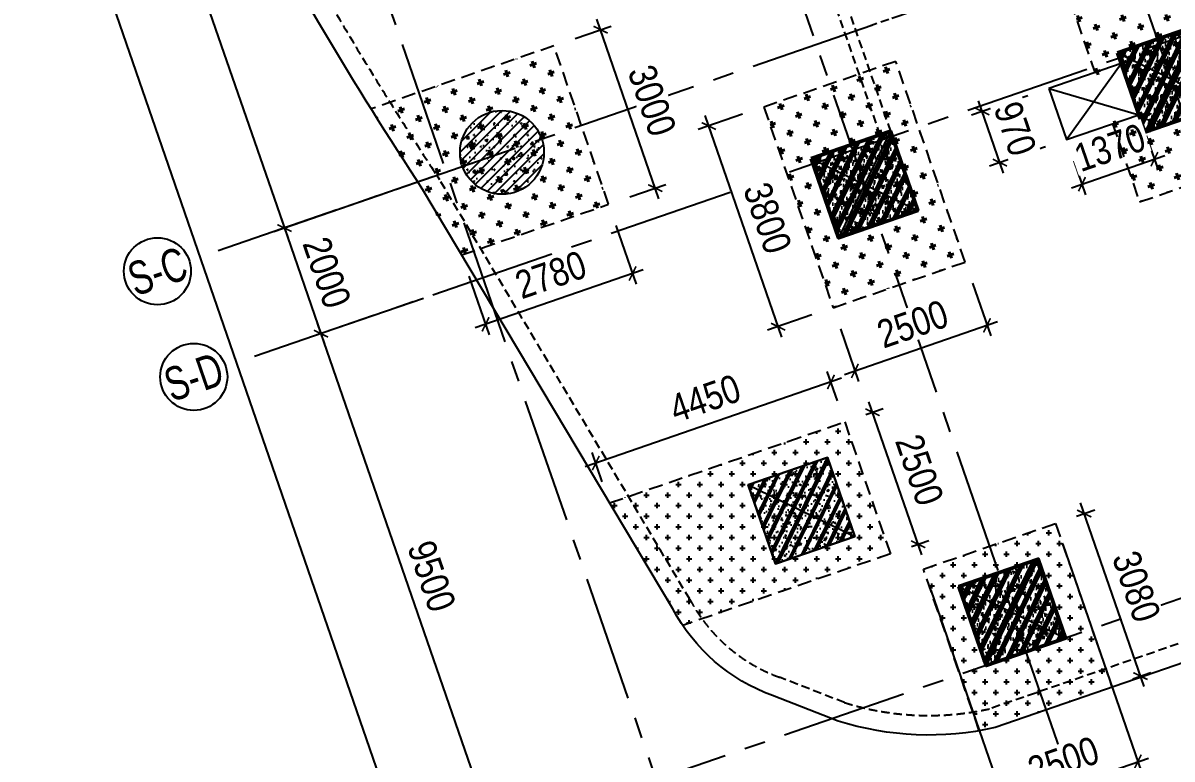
# Model space of a CAD drawing. Header units: millimetres. Extents: x -80883 to 1826631, y -376836 to 309394.
# Drawn here: x 1063410 to 1083966, y -320233 to -307057 of the extents above; entities that cross this region are included whole.
import ezdxf
from ezdxf.enums import TextEntityAlignment as Align

# ---------------------------------------------------------------- set-up
doc = ezdxf.new("R2010")
doc.units = ezdxf.units.MM
doc.header["$LTSCALE"] = 100
doc.header["$PDMODE"] = 32
doc.header["$PDSIZE"] = 2.5
for name, pattern in [('CENTER2', [1.125, 0.75, -0.125, 0.125, -0.125]), ('DASHED', [4.5, 3, -1.5]), ('HIDDEN', [0.375, 0.25, -0.125])]:
    doc.linetypes.add(name, pattern=pattern)
doc.layers.add('0-Hatch', color=250, linetype='Continuous', lineweight=40)
doc.layers.add('KT-Net cot vach', color=6, linetype='Continuous', lineweight=50)
for name, color, linetype in [('0-khuat', 3, 'HIDDEN'), ('A-GLAZ', 135, 'Continuous'), ('ccu11-Khuat', 9, 'DASHED'), ('ccu11-Manh', 8, 'Continuous'), ('ccu11-Thay', 7, 'Continuous'), ('ccu12-Hatch', 250, 'Continuous'), ('ccu12-Truc', 13, 'CENTER2'), ('KC-Betong', 6, 'Continuous'), ('KC2-DIM', 251, 'Continuous'), ('KT-Dim', 8, 'Continuous'), ('Xref_ST_MBDV Cot vach 30.7.2022|Xref_ST_MBDV Cot vach 30.7.2022|Xref_ST_MBDV Cot vach 30.7.2022|Xref_ST_MBDV Cot vach 30.7.2022|A-GRID-SYM', 50, 'Continuous'), ('Xref_ST_MBDV Cot vach 30.7.2022|Xref_ST_MBDV Cot vach 30.7.2022|Xref_ST_MBDV Cot vach 30.7.2022|Xref_ST_MBDV Cot vach 30.7.2022|KC-Betong', 6, 'Continuous')]:
    doc.layers.add(name, color=color, linetype=linetype)
doc.styles.add('Arial Narrow', font='ARIALN.TTF')
doc.styles.add('HBA-Text', font='GOTHIC.TTF')
doc.dimstyles.new('ccu12-200', dxfattribs={"dimscale": 200, "dimtxt": 2.5, "dimasz": 1, "dimexe": 1, "dimexo": 2, "dimgap": 1, "dimtad": 1, "dimdec": 0, "dimrnd": 5, "dimdsep": 46, "dimtxsty": 'Arial Narrow', "dimblk": 'ARCHTICK', "dimcen": -1, "dimdle": 1, "dimclrd": 256, "dimclre": 256, "dimclrt": 3, "dimadec": 0, "dimazin": 2, "dimtfac": 0.1, "dimtdec": 0, "dimtmove": 0, "dimatfit": 1, "dimldrblk": 'ARCHTICK', "dimfxl": 1, "dimtvp": 0.8333333333333334, "dimtolj": 1, "dimtzin": 12, "dimarcsym": 0})

# ---------------------------------------------------------------- blocks, each defined once
blk = doc.blocks.new('_ARCHTICK')
at = {"color": 0, "linetype": 'ByBlock', "const_width": 0.15}
blk.add_lwpolyline([(-0.5, -0.5), (0.5, 0.5)], dxfattribs=at)
blk = doc.blocks.new('*D996')
at = {"layer": 'Defpoints', "color": 0, "transparency": 16777216}
for p in [(308278.6622819378, -57855.77754066592, 5.460132575568766e-05), (312200.1974805766, -66552.32350938718, 5.460132620688229e-05), (309168.2030321773, -67599.11391979485)]:
    blk.add_point(p, dxfattribs=at)
at = {"layer": 'KT-Dim', "lineweight": -2, "transparency": 16777216}
for p, q in [((307900.5621193004, -57986.31591438611), (305878.8043469756, -58684.32400254539)), ((306002.5852414343, -58430.00473436658), (309233.4722190374, -67788.16400111368)), ((311822.0973179392, -66682.86188310738), (308979.1529508586, -67664.383106655))]:
    blk.add_line(p, q, dxfattribs=at)
at = {"layer": 'KT-Dim', "lineweight": -2, "transparency": 16777216, "xscale": 200, "yscale": 200, "zscale": 200}
for p, rotation in [((306067.8544282943, -58619.05481568532), 109.0471379637702), ((309168.2030321773, -67599.11391979494), 289.0471379637702)]:
    blk.add_blockref('_ARCHTICK', p, dxfattribs=dict(at, rotation=rotation))
at = {"layer": 'KT-Dim', "color": 3, "transparency": 16777216, "insert": (308048.3884736744, -62960.50347152674), "char_height": 500, "attachment_point": 5, "rotation": 289.0471379637702, "style": 'Arial Narrow'}
blk.add_mtext('\\A1;9500', dxfattribs=at)
blk = doc.blocks.new('*D997')
at = {"layer": 'Defpoints', "color": 0, "transparency": 16777216}
for p in [(312031.6406073518, -68726.15748089246, 6.01303727872371e-05), (315815.1615228205, -77470.31876241161), (312921.1710340638, -78469.46356395993)]:
    blk.add_point(p, dxfattribs=at)
at = {"layer": 'KT-Dim', "lineweight": -2, "transparency": 16777216}
for p, q in [((311653.5404447144, -68856.69585461266), (309631.7827940224, -69554.70390077842)), ((309755.5636884811, -69300.38463259961), (312986.4402209239, -78658.51364527874)), ((315437.0613601831, -77600.8571361318), (312732.1209527451, -78534.73275082007))]:
    blk.add_line(p, q, dxfattribs=at)
at = {"layer": 'KT-Dim', "lineweight": -2, "transparency": 16777216, "xscale": 200, "yscale": 200, "zscale": 200}
for p, rotation in [((309820.8328753412, -69489.43471391835), 109.0471379637702), ((312921.1710340638, -78469.46356396), 289.0471379637702)]:
    blk.add_blockref('_ARCHTICK', p, dxfattribs=dict(at, rotation=rotation))
at = {"layer": 'KT-Dim', "color": 3, "transparency": 16777216, "insert": (311801.361698141, -73830.8682427258), "char_height": 500, "attachment_point": 5, "rotation": 289.0471379637702, "style": 'Arial Narrow'}
blk.add_mtext('\\A1;9500', dxfattribs=at)
blk = doc.blocks.new('*D998')
at = {"layer": 'Defpoints', "color": 0, "transparency": 16777216}
for p in [(311378.9487250649, -66835.65662158697, 5.55629005956626e-05), (312031.6406073518, -68726.15748089246, 5.55628996861679e-05), (309820.8328823399, -69489.434711502)]:
    blk.add_point(p, dxfattribs=at)
at = {"layer": 'KT-Dim', "lineweight": -2, "transparency": 16777216}
for p, q in [((311000.8485624273, -66966.19499530715), (308979.0909167365, -67664.2030397463)), ((309102.8718111952, -67409.88377156749), (309886.1020692, -69678.48479282079)), ((311653.5404447144, -68856.69585461266), (309631.7828010212, -69554.70389836212))]:
    blk.add_line(p, q, dxfattribs=at)
at = {"layer": 'KT-Dim', "lineweight": -2, "transparency": 16777216, "xscale": 200, "yscale": 200, "zscale": 200}
for p, rotation in [((309168.1409980552, -67598.93385288623), 109.0471379637702), ((309820.8328823399, -69489.43471150205), 289.0471379637702)]:
    blk.add_blockref('_ARCHTICK', p, dxfattribs=dict(at, rotation=rotation))
at = {"layer": 'KT-Dim', "color": 3, "transparency": 16777216, "insert": (309924.8466836362, -68395.60338598074), "char_height": 500, "attachment_point": 5, "rotation": 289.0471379637702, "style": 'Arial Narrow'}
blk.add_mtext('\\A1;2000', dxfattribs=at)
blk = doc.blocks.new('GRID-SYM-flat-103')
at = {"layer": 'Xref_ST_MBDV Cot vach 30.7.2022|Xref_ST_MBDV Cot vach 30.7.2022|Xref_ST_MBDV Cot vach 30.7.2022|Xref_ST_MBDV Cot vach 30.7.2022|A-GRID-SYM'}
blk.add_circle((7.814746150539778e-20, 1.307624847908942e-17, 4.374695749536969e-07), 900.0000000000003, dxfattribs=at)
at = {"layer": 'Xref_ST_MBDV Cot vach 30.7.2022|Xref_ST_MBDV Cot vach 30.7.2022|Xref_ST_MBDV Cot vach 30.7.2022|Xref_ST_MBDV Cot vach 30.7.2022|A-GRID-SYM', "style": 'HBA-Text'}
blk.add_attdef('GRID', text='', height=900.0000000000003, rotation=19.04713795291325, dxfattribs=at).set_placement((7.814746150539778e-20, 1.307624847908942e-17, 4.374695749536969e-07), align=Align.MIDDLE_CENTER)
blk = doc.blocks.new('*D959')
at = {"layer": 'Defpoints', "color": 0, "transparency": 16777216}
for p in [(306860.7866720461, -58345.29644211305, 5.460132575568766e-05), (323836.0342480005, -104142.8937520662), (320490.9259154584, -105297.7861451339)]:
    blk.add_point(p, dxfattribs=at)
at = {"layer": 'KT-Dim', "lineweight": -2, "transparency": 16777216}
for p, q in [((306482.6865094086, -58475.83481583325), (304366.4036963392, -59206.47749745195)), ((304490.1845907979, -58952.15822927312), (320556.1951023185, -105486.8362264527)), ((323457.9340853631, -104273.4321257864), (320301.8758341396, -105363.055331994))]:
    blk.add_line(p, q, dxfattribs=at)
at = {"layer": 'KT-Dim', "lineweight": -2, "transparency": 16777216, "xscale": 200, "yscale": 200, "zscale": 200}
for p, rotation in [((304555.453777658, -59141.20831059189), 109.0471379637702), ((320490.9259154584, -105297.7861451339), 289.0471379637702)]:
    blk.add_blockref('_ARCHTICK', p, dxfattribs=dict(at, rotation=rotation))
at = {"layer": 'KT-Dim', "color": 3, "transparency": 16777216, "insert": (312953.5495899968, -82070.91633164953), "char_height": 500, "attachment_point": 5, "rotation": 289.0471379637702, "style": 'Arial Narrow'}
blk.add_mtext('\\A1;48830', dxfattribs=at)
blk = doc.blocks.new('*U151')
h = blk.add_hatch()
h.set_pattern_fill('VATLIEU04', color=250, scale=40, style=0, pattern_type=2)
h.set_pattern_definition([(49.99999999999999, (550, -550), (286.9040730403014, -25.10085399303804), [30, -330]), (355, (550, -550), (-55.50053344520001, 300.8768534800047), [24, -264]), (100.4514, (573.908672, -552.091736), (231.4037526856086, 275.7758168243814), [25.496076, -280.4568448]), (46.18420000000001, (550, -470), (426.8964194502578, -66.20760573160723), [45, -495]), (96.6356, (585.574698, -475.5173228), (373.8650822194813, 389.6471483601767), [38.2441152, -420.6852]), (351.1842, (550, -470), (373.8647780534509, 389.6474403701299), [36, -396]), (21, (590, -490), (238.7628208473847, -161.0475562661355), [30, -330]), (326.0000000000001, (590, -490), (97.32613276863269, 290.0600180187412), [24, -264]), (71.4514, (609.8968932, -503.4206424), (336.089051432596, 129.012198683981), [25.496076, -280.4568448]), (37.50000000000001, (550, -550), (4.863942126916267, 133.1575415325246), [0, -260.8, 0, -268, 0, -265]), (7.499999999999999, (550, -550), (105.2278149768594, 157.7646847529441), [0, -152.8, 0, -254.8, 0, -101]), (327.5, (460.8, -550), (213.5289744689636, -9.021948693751902), [0, -100, 0, -312, 0, -414]), (317.5, (420.8, -550), (233.2744677369545, 40.04199293292709), [0, -130, 0, -207.2, 0, -294]), (45, (550, -550), (-120.2081528017131, 120.2081528017131), []), (45, (550, -501), (-120.2081528017131, 120.2081528017131), [])])
h.paths.add_polyline_path([(-475, 475), (1025, 475), (1025, -1025), (-475, -1025)])
at = {"color": 6, "ltscale": 0.25}
blk.add_lwpolyline([(-475, 475), (1025, 475), (1025, -1025), (-475, -1025)], close=True, dxfattribs=at)
at = {"layer": 'Defpoints', "linetype": 'ByBlock', "ltscale": 30}
for p, q in [((1025, 475), (-475, -1025)), ((-475, 475), (1025, -1025))]:
    blk.add_line(p, q, dxfattribs=at)
blk = doc.blocks.new('*U148')
h = blk.add_hatch()
h.set_pattern_fill('VATLIEU04', color=250, scale=40, style=0, pattern_type=2)
h.set_pattern_definition([(49.99999999999999, (550.0000000000146, 1549.999999999985), (286.9040730403014, -25.10085399303804), [30, -330]), (355, (550.0000000000146, 1549.999999999985), (-55.50053344520001, 300.8768534800047), [24, -264]), (100.4514, (573.9086720000146, 1547.908263999985), (231.4037526856086, 275.7758168243814), [25.496076, -280.4568448]), (46.18420000000001, (550.0000000000146, 1629.999999999985), (426.8964194502578, -66.20760573160723), [45, -495]), (96.6356, (585.5746980000147, 1624.482677199985), (373.8650822194813, 389.6471483601767), [38.2441152, -420.6852]), (351.1842, (550.0000000000146, 1629.999999999985), (373.8647780534509, 389.6474403701299), [36, -396]), (21, (590.0000000000146, 1609.999999999985), (238.7628208473847, -161.0475562661355), [30, -330]), (326.0000000000001, (590.0000000000146, 1609.999999999985), (97.32613276863269, 290.0600180187412), [24, -264]), (71.4514, (609.8968932000146, 1596.579357599985), (336.089051432596, 129.012198683981), [25.496076, -280.4568448]), (37.50000000000001, (550.0000000000146, 1549.999999999985), (4.863942126916267, 133.1575415325246), [0, -260.8, 0, -268, 0, -265]), (7.499999999999999, (550.0000000000146, 1549.999999999985), (105.2278149768594, 157.7646847529441), [0, -152.8, 0, -254.8, 0, -101]), (327.5, (460.8000000000145, 1549.999999999985), (213.5289744689636, -9.021948693751902), [0, -100, 0, -312, 0, -414]), (317.5, (420.8000000000145, 1549.999999999985), (233.2744677369545, 40.04199293292709), [0, -130, 0, -207.2, 0, -294]), (45, (550.0000000000146, 1549.999999999985), (-120.2081528017131, 120.2081528017131), []), (45, (550.0000000000146, 1598.999999999985), (-120.2081528017131, 120.2081528017131), [])])
h.paths.add_polyline_path([(-475, -474.9999999999998), (1025, -475.0000000000146), (1025.000000000015, 1024.999999999985), (-474.9999999999854, 1025)])
at = {"color": 6, "ltscale": 0.25}
blk.add_lwpolyline([(-475, -474.9999999999998), (1025, -475.0000000000146), (1025.000000000015, 1024.999999999985), (-474.9999999999854, 1025)], close=True, dxfattribs=at)
at = {"layer": 'Defpoints', "linetype": 'ByBlock', "ltscale": 30}
for p, q in [((1025, -475.0000000000146), (-474.9999999999854, 1025)), ((-475, -474.9999999999998), (1025.000000000015, 1024.999999999985))]:
    blk.add_line(p, q, dxfattribs=at)
blk = doc.blocks.new('MBDVCOTVACH-T2-T6-PN')
at = {"layer": 'ccu12-Hatch', "ltscale": 0.5}
h = blk.add_hatch(dxfattribs=at)
h.set_pattern_fill('BETONG', color=256, scale=80, pattern_type=2)
h.set_pattern_definition([(0, (-1067882.122035017, 300749.4537652719), (0, 415.69219392), [10, -230]), (0, (-1067882.122035017, 300766.7742733519), (0, 415.69219392), [10, -230]), (120, (-1067882.122035017, 300749.4537652719), (-360.0000000896072, -207.8460969599999), [9.999999999999982, -229.9999999999997]), (120, (-1067867.122035017, 300758.114019352), (-360.0000000896072, -207.8460969599999), [9.999999999999982, -229.9999999999997]), (0, (-1067762.122035017, 300957.2998622319), (0, 415.69219392), [10, -230]), (0, (-1067762.122035017, 300974.620370312), (0, 415.69219392), [10, -230]), (120, (-1067762.122035017, 300957.2998622319), (-360.0000000896072, -207.8460969599999), [9.999999999999982, -229.9999999999997]), (120, (-1067747.122035017, 300965.9601163119), (-360.0000000896072, -207.8460969599999), [9.999999999999982, -229.9999999999997]), (59.99999999999999, (-1067872.122035017, 300749.4537652719), (-360.0000000896072, 207.84609696), [10, -230]), (59.99999999999999, (-1067887.122035017, 300758.114019352), (-360.0000000896072, 207.84609696), [10, -230]), (59.99999999999999, (-1067752.122035017, 300541.6076683119), (-360.0000000896072, 207.84609696), [10, -230]), (59.99999999999999, (-1067767.122035017, 300550.2679223919), (-360.0000000896072, 207.84609696), [10, -230]), (45, (-1067882.122035017, 300749.4537652719), (-84.8528137423857, 84.8528137423857), []), (49.99999999999999, (-1067882.122035017, 300749.4537652719), (573.8081460806028, -50.20170798607609), [60, -660]), (355, (-1067882.122035017, 300749.4537652719), (-111.0010668904, 601.7537069600095), [48, -528]), (100.4514, (-1067834.304691017, 300745.2702932719), (462.8075053712172, 551.5516336487628), [50.992152, -560.9136896]), (46.18420000000001, (-1067882.122035017, 300909.4537652719), (853.7928389005156, -132.4152114632145), [90, -990]), (96.6356, (-1067810.972639017, 300898.4191196719), (747.7301644389627, 779.2942967203534), [76.48823039999999, -841.3704]), (351.1842, (-1067882.122035017, 300909.4537652719), (747.7295561069018, 779.2948807402597), [72, -792]), (21, (-1067802.122035017, 300869.4537652719), (477.5256416947693, -322.0951125322711), [60, -660]), (326.0000000000001, (-1067802.122035017, 300869.4537652719), (194.6522655372654, 580.1200360374824), [48, -528]), (71.4514, (-1067762.328248617, 300842.612480472), (672.1781028651919, 258.0243973679619), [50.992152, -560.9136896]), (37.50000000000001, (-1067882.122035017, 300749.4537652719), (9.727884253832535, 266.3150830650492), [0, -521.5999999999999, 0, -536, 0, -530]), (7.499999999999999, (-1067882.122035017, 300749.4537652719), (210.4556299537189, 315.5293695058882), [0, -305.6, 0, -509.6, 0, -202]), (327.5, (-1068060.522035017, 300749.4537652719), (427.0579489379272, -18.0438973875038), [0, -200, 0, -624, 0, -828]), (317.5, (-1068140.522035017, 300749.4537652719), (466.548935473909, 80.08398586585417), [0, -260, 0, -414.4, 0, -588])])
edge = h.paths.add_edge_path()
edge.add_arc((4097.65261828457, -8624.055242631817), 750, 0, 360)
at = {"layer": 'KC-Betong', "ltscale": 0.5}
blk.add_circle((4097.65261828457, -8624.055242631817, -3.111671581900167), 750, dxfattribs=at)
at = {"layer": 'KT-Net cot vach', "rotation": 19.04713795399666}
for p in [(15714.6191477098, -7137.365310385358), (10232.16678914404, -9030.171728394227), (12875.56885498972, -16686.700020271)]:
    blk.add_blockref('*U151', p, dxfattribs=at)
at = {"layer": 'Xref_ST_MBDV Cot vach 30.7.2022|Xref_ST_MBDV Cot vach 30.7.2022|Xref_ST_MBDV Cot vach 30.7.2022|Xref_ST_MBDV Cot vach 30.7.2022|KC-Betong', "linetype": 'ByBlock', "xscale": -1, "rotation": 289.0471379540017}
blk.add_blockref('*U148', (9284.67372747627, -15387.44009226555, -1.282345642428041e-09), dxfattribs=at)
blk = doc.blocks.new('MBKC-T2-PN')
at = {"layer": 'ccu11-Khuat', "ltscale": 0.5}
for p, q in [((7870.918756363215, 337.098834226781), (10856.98405592144, -8311.942389593634)), ((8059.968837685417, 402.3680210771854), (11046.03413724364, -8246.67320274323))]:
    blk.add_line(p, q, dxfattribs=at)
at = {"layer": 'ccu11-Khuat', "ltscale": 0.5, "elevation": -2.677769264985028e-08}
blk.add_lwpolyline([(57386.55828894489, -12930.04420790478), (65794.96816600184, -10027.05643183063, 0.260495241581582), (69736.50495830015, -12426.6161779894), (99368.00793614518, -12426.6161779894, -0.2609853684017961), (101894.5837610736, -14307.26193159987), (105248.9736585456, -29866.61846812873, -0.450430548376512), (100589.6931814908, -35326.6158653514), (55455.61416863091, -35326.6158653514, -0.3270381078692864), (50922.90468503162, -31997.94642836676), (46413.0024276413, -18965.37748569861, 0.4276044270060953), (30445.87231722521, -12504.80555859185), (12824.43251889106, -18584.35473983688, -0.1315578741241553), (10225.70651983377, -18473.84767023224), (9061.065310114762, -18020.38528109412, -0.1846755877232493), (7455.469289202709, -16623.04162249499), (2976.957835427951, -9107.263866643538, -0.02202630655640508), (-406.9169527585618, -3413.254662496154, -0.399242345885018), (1800.966408062493, 257.1217708188342), (31224.41949791997, 10401.15608117677, -0.1203839840985261), (42572.85465626395, 11719.39024886949), (58379.85115727969, 7611.132730447047, -0.2258253160871416), (60186.44089432061, 5977.409135053749), (62085.54238365032, 488.0873970090761), (51857.30011690897, -3043.19410645077)], format="xyb", dxfattribs=at)
blk.add_lwpolyline([(8813.662497421028, -1780.644028552633), (10042.48802599288, -1356.394314050209), (11654.80035946006, -6026.404658685613), (10425.97483039345, -6450.65437335067)], dxfattribs=at)
at = {"layer": 'ccu11-Thay', "elevation": -2.677769264985028e-08}
blk.add_lwpolyline([(31106.50862324028, 10730.72166345781, -0.1205795836710196), (42638.87427653908, 12063.859528495), (58473.93031160696, 7948.309303218033, -0.2272385897093211), (60513.964432284, 6101.209794561379), (65878.81921774126, -9405.815059417277, 0.2908633368540378), (69743.13952882006, -12076.6161779894), (99390.07919017388, -12076.6161779894, -0.2655275921417467), (102229.2245215473, -14198.71881677723), (105593.7353260962, -29805.02123810095, -0.4513714951595503), (100592.7770390881, -35676.6158653514), (55455.39553553029, -35676.6158653514, -0.3267809868965265), (50590.57907296135, -32107.86789232772), (46084.8424524439, -19087.33667168533, 0.427810969143063), (30575.2745344413, -12830.40558466513), (12920.16765186726, -18921.57020124164, -0.1330764012900887), (10109.49357222929, -18804.19336872117), (8937.306803341722, -18347.79305564612, -0.183720991931343), (7150.621857264778, -16795.18900673359), (2680.126648878446, -9292.86400619999, -0.02215701127767281), (-737.5723420327995, -3537.213185448665, -0.4024491153328594), (1696.95094252727, 591.477936539799), (31106.50862324028, 10730.72166345781)], format="xyb", dxfattribs=at)
blk = doc.blocks.new('*D1064')
at = {"layer": 'KC2-DIM', "lineweight": -2, "ltscale": 0.5, "transparency": 16777216}
for p, q in [((15622.97408673175, -8327.428887628086), (15832.98789910725, -8935.726931943562)), ((14283.67556190845, -9259.040095328506), (15956.76877462311, -8681.407654544997)), ((14327.98102693151, -8774.522926528887), (14537.99483930701, -9382.820970844365))]:
    blk.add_line(p, q, dxfattribs=at)
at = {"layer": 'KC2-DIM', "lineweight": -2, "ltscale": 0.5, "transparency": 16777216, "xscale": 200, "yscale": 200, "zscale": 200}
for p, rotation in [((15767.7186981659, -8746.67685548635), 19.04714223141409), ((14472.72563836566, -9193.770894387153), 199.0471422314141)]:
    blk.add_blockref('_ARCHTICK', p, dxfattribs=dict(at, rotation=rotation))
at = {"layer": 'KC2-DIM', "color": 3, "ltscale": 0.5, "transparency": 16777216, "insert": (14971.64123999734, -8539.864142565111), "char_height": 500, "attachment_point": 5, "rotation": 19.04714223141409, "style": 'Arial Narrow', "bg_fill": 3, "box_fill_scale": 1.1, "bg_fill_color": 256, "bg_fill_true_color": 13158600, "bg_fill_transparency": 0}
blk.add_mtext('\\A1;1370', dxfattribs=at)
at = {"layer": 'Defpoints', "color": 0, "ltscale": 0.5, "transparency": 16777216}
for p in [(15492.43568484904, -7949.328734713665), (14197.4426250488, -8396.422773614466), (15767.7186981659, -8746.67685548635)]:
    blk.add_point(p, dxfattribs=at)
blk = doc.blocks.new('*D1068')
at = {"layer": 'Defpoints', "color": 0, "ltscale": 0.5, "transparency": 16777216}
for p in [(13880.88704699208, -7479.529737585864), (12688.35076046619, -7891.250676496618), (14197.44261129689, -8396.422616859607)]:
    blk.add_point(p, dxfattribs=at)
at = {"layer": 'KC2-DIM', "lineweight": -2, "ltscale": 0.5, "transparency": 16777216}
for p, q in [((13502.78688604064, -7610.068116189619), (12499.30067999047, -7956.519865798496)), ((13070.17551407288, -8997.19363624608), (12623.08157116432, -7702.200596020899)), ((13819.34245034546, -8526.960995463362), (12815.85624429529, -8873.412745072237))]:
    blk.add_line(p, q, dxfattribs=at)
at = {"layer": 'KC2-DIM', "lineweight": -2, "ltscale": 0.5, "transparency": 16777216, "xscale": 200, "yscale": 200, "zscale": 200}
for p, rotation in [((12688.35076046619, -7891.250676496618), 109.0471387038152), ((13004.90632477101, -8808.14355577036), 289.0471387038152)]:
    blk.add_blockref('_ARCHTICK', p, dxfattribs=dict(at, rotation=rotation))
at = {"layer": 'KC2-DIM', "color": 3, "ltscale": 0.5, "transparency": 16777216, "insert": (13276.9882841381, -8201.11621436153), "char_height": 500, "attachment_point": 5, "rotation": 289.0471387038152, "style": 'Arial Narrow', "bg_fill": 3, "box_fill_scale": 1.1, "bg_fill_color": 256, "bg_fill_true_color": 13158600, "bg_fill_transparency": 0}
blk.add_mtext('\\A1;970', dxfattribs=at)
blk = doc.blocks.new('MBKC-N-T2')
at = {"layer": '0-Hatch', "ltscale": 2}
h = blk.add_hatch(dxfattribs=at)
h.set_pattern_fill('CROSS', color=256, scale=1000, angle=109.047137953997, style=0)
h.set_pattern_definition([(109.0471379539969, (4049908.878848452, -6946061.760030065), (-317.8990851971258, 154.7261181275824), [124.9999999999992, -374.9999999999967]), (199.0471379539969, (4049947.560377985, -6945982.285258765), (-154.7261181275824, -317.8990851971258), [124.9999999999992, -374.9999999999966])])
h.paths.add_polyline_path([(17382.93701326451, -7296.636609298119), (16910.31128097908, -7459.809765912942), (16593.75571667822, -6542.916886637395), (16593.75576659129, -6542.916869405075), (17181.9126274304, -6714.376471320109), (16625.8138976309, -5103.655852529919), (14262.68787389947, -5919.520667289326), (14818.78642607434, -7530.24077159632), (15175.88008266734, -7032.435796248959), (15492.43566255574, -7949.328670141986), (14904.27980645653, -7777.869372728514), (15502.80332056247, -9511.471902892052), (17865.92934429436, -8695.607088132645)])
h = blk.add_hatch(dxfattribs=at)
h.set_pattern_fill('CROSS', color=256, scale=1000, angle=109.047137953997, style=0)
h.set_pattern_definition([(109.0471379539969, (4037942.223306108, -6947378.251240154), (-317.8990851971258, 154.7261181275824), [124.9999999999994, -374.9999999999978]), (199.0471379539969, (4037980.90483564, -6947298.776468854), (-154.7261181275824, -317.8990851971258), [124.9999999999994, -374.9999999999977])])
edge = h.paths.add_edge_path()
edge.add_line((2041.981208278565, -8346.010309162317), (3096.279379402054, -9991.245927824988))
edge.add_arc((13031.40301564173, -4388.815297728346), 11405.87176117693, 209.4187142958947, 212.1611330008773)
edge.add_line((3375.711499418598, -10460.18515764875), (6005.048026402015, -9552.41164173308))
edge.add_line((6005.048026402015, -9552.41164173308), (5026.010223984718, -6716.660421784327))
edge.add_line((5026.010223984718, -6716.660421784327), (1755.147714090301, -7845.919582874165))
edge.add_line((1755.147714090301, -7845.919582874165), (2041.981208278565, -8346.010309162317))
h = blk.add_hatch(dxfattribs=at)
h.set_pattern_fill('CROSS', color=256, scale=1000, angle=109.047137953997, style=0)
h.set_pattern_definition([(109.0471379539969, (4044426.426489887, -6947954.566448074), (-317.8990851971258, 154.7261181275824), [124.9999999999992, -374.9999999999968]), (199.0471379539969, (4044465.108019419, -6947875.091676774), (-154.7261181275824, -317.8990851971258), [124.9999999999992, -374.9999999999967])])
h.paths.add_polyline_path([(8780.235515333712, -7812.327085298195), (10020.35096199671, -11404.27832090092), (12383.4769857286, -10588.41350614151), (11143.36153906514, -6996.462270538788)])
at = {"layer": 'ccu12-Hatch', "ltscale": 0.5}
h = blk.add_hatch(dxfattribs=at)
h.set_pattern_fill('CROSS', color=256, scale=30)
h.set_pattern_definition([(0, (-1046509.498309753, 306665.5891403405), (190.5, 190.5), [95.25, -285.75]), (90, (-1046461.873309753, 306617.9641403405), (-190.5, 190.5), [95.25, -285.75])])
edge = h.paths.add_edge_path()
edge.add_line((7331.131492159562, -17093.36960503936), (11044.36788340192, -15811.38168918627))
edge.add_line((11044.36788340192, -15811.38168918627), (10228.50304805418, -13448.25567256275))
edge.add_line((10228.50304805418, -13448.25567256275), (6021.699526012177, -14900.64671675925))
edge.add_line((6021.699526012177, -14900.64671675925), (7150.621857266873, -16795.18900673708))
edge.add_arc((10085.37283124123, -15222.30622785486), 3329.67318446536, 208.1891283108824, 214.1897941074985)
h = blk.add_hatch(dxfattribs=at)
h.set_pattern_fill('CROSS', color=256, scale=30)
h.set_pattern_definition([(0, (-1042739.112906, 304846.4414826119), (190.5, 190.5), [95.25, -285.75]), (90, (-1042691.487906, 304798.8164826119), (-190.5, 190.5), [95.25, -285.75])])
h.paths.add_polyline_path([(11635.76243518363, -16083.26816563919), (13998.88845180697, -15267.40333029133), (15011.26786538074, -18200.1225365526), (12635.19971020264, -18978.10579591151)])
at = {"layer": '0-khuat', "ltscale": 10}
for p, q in [((5026.010223984718, -6716.660421784327), (1755.147714090301, -7845.919582874165)), ((6005.048026402015, -9552.41164173308), (5026.010223984718, -6716.660421784327)), ((3375.711499418598, -10460.18515764875), (6005.048026402015, -9552.41164173308))]:
    blk.add_line(p, q, dxfattribs=at)
for points in [[(17066.38123200461, -6379.743804927799), (16625.8138976309, -5103.655852529919), (14262.68787389947, -5919.520667289326), (14703.25521968398, -7195.608652738563)], [(15019.81100094365, -8112.501457108534), (15502.80332056247, -9511.471902892052), (17865.92934429436, -8695.607088132645), (17382.93701326451, -7296.636609298002)], [(12635.19971020264, -18978.10579591151), (11635.76243518363, -16083.26816563919), (13998.88845180697, -15267.40333029133), (15003.44672083901, -18177.07375352056)]]:
    blk.add_lwpolyline(points, dxfattribs=at)
blk.add_lwpolyline([(12383.4769857286, -10588.41350614151), (11143.36153906514, -6996.462270538788), (8780.235515333712, -7812.327085298195), (10020.35096199671, -11404.27832090092)], close=True, dxfattribs=at)
at = {"layer": '0-khuat', "ltscale": 10, "elevation": -1.282345642428041e-09}
blk.add_lwpolyline([(6021.699526012409, -14900.64671675925), (10228.50304805418, -13448.25567256275), (11044.36788340192, -15811.38168918627), (7331.131492160959, -17093.36960503884)], dxfattribs=at)
blk = doc.blocks.new('*D1124')
at = {"layer": 'Defpoints', "color": 0, "ltscale": 0.5, "transparency": 16777216}
for p in [(1073743.365979505, -307177.7513079453), (1072908.132259001, -307466.1141870566), (1073887.170061419, -310301.865407005)]:
    blk.add_point(p, dxfattribs=at)
at = {"layer": 'KC2-DIM', "lineweight": -2, "ltscale": 0.5, "transparency": 16777216}
for p, q in [((1074787.672968751, -310202.5526092235), (1073678.096792677, -306988.7012266154)), ((1073286.232421661, -307335.5758134009), (1073932.416060835, -307112.4821211174)), ((1074265.270224079, -310171.3270333493), (1074911.453863253, -309948.2333410658))]:
    blk.add_line(p, q, dxfattribs=at)
at = {"layer": 'KC2-DIM', "lineweight": -2, "ltscale": 0.5, "transparency": 16777216, "xscale": 200, "yscale": 200, "zscale": 200}
for p, rotation in [((1073743.365979505, -307177.7513079453), 109.0471379540089), ((1074722.403781923, -310013.5025278937), 289.0471379540089)]:
    blk.add_blockref('_ARCHTICK', p, dxfattribs=dict(at, rotation=rotation))
at = {"layer": 'KC2-DIM', "color": 3, "ltscale": 0.5, "transparency": 16777216, "insert": (1074663.244624178, -308447.0460217794), "char_height": 500, "attachment_point": 5, "rotation": 289.0471379540089, "style": 'Arial Narrow', "bg_fill": 3, "box_fill_scale": 1.1, "bg_fill_color": 256, "bg_fill_true_color": 13158600, "bg_fill_transparency": 0}
blk.add_mtext('\\A1;3000', dxfattribs=at)
blk = doc.blocks.new('*D1125')
at = {"layer": 'Defpoints', "color": 0, "ltscale": 0.5, "transparency": 16777216}
for p in [(1073887.170061419, -310301.8654070049), (1071257.833534436, -311209.6389229206), (1071686.16806188, -312450.2959800308)]:
    blk.add_point(p, dxfattribs=at)
at = {"layer": 'KC2-DIM', "lineweight": -2, "ltscale": 0.5, "transparency": 16777216}
for p, q in [((1074017.708435075, -310679.9655696647), (1074380.773775692, -311731.5725454449)), ((1071388.371908091, -311587.7390855803), (1071751.437248708, -312639.3460613606)), ((1074504.554670194, -311477.2532772872), (1071497.117980551, -312515.5651668587))]:
    blk.add_line(p, q, dxfattribs=at)
at = {"layer": 'KC2-DIM', "lineweight": -2, "ltscale": 0.5, "transparency": 16777216, "xscale": 200, "yscale": 200, "zscale": 200}
for p, rotation in [((1074315.504588864, -311542.5224641151), 19.04713795400582), ((1071686.16806188, -312450.2959800308), 199.0471379540058)]:
    blk.add_blockref('_ARCHTICK', p, dxfattribs=dict(at, rotation=rotation))
at = {"layer": 'KC2-DIM', "color": 3, "ltscale": 0.5, "transparency": 16777216, "insert": (1072852.255429232, -311566.0494786089), "char_height": 500, "attachment_point": 5, "rotation": 19.047137954005837, "style": 'Arial Narrow', "bg_fill": 3, "box_fill_scale": 1.1, "bg_fill_color": 256, "bg_fill_true_color": 13158600, "bg_fill_transparency": 0}
blk.add_mtext('\\A1;2780', dxfattribs=at)
blk = doc.blocks.new('*D1126')
at = {"layer": 'Defpoints', "color": 0, "ltscale": 0.5, "transparency": 16777216}
for p in [(1080265.59880991, -311337.8666607362), (1077902.472997014, -312153.7320861727), (1080656.24494376, -312469.3595930609)]:
    blk.add_point(p, dxfattribs=at)
at = {"layer": 'KC2-DIM', "lineweight": -2, "ltscale": 0.5, "transparency": 16777216}
for p, q in [((1080396.13727798, -311715.9667907996), (1080721.514177795, -312658.4096580927)), ((1078104.069065832, -313350.4942525324), (1080845.295008792, -312404.090359026)), ((1078033.011465084, -312531.8322162362), (1078358.388364899, -313474.2750835292))]:
    blk.add_line(p, q, dxfattribs=at)
at = {"layer": 'KC2-DIM', "lineweight": -2, "ltscale": 0.5, "transparency": 16777216, "xscale": 200, "yscale": 200, "zscale": 200}
for p, rotation in [((1080656.24494376, -312469.3595930609), 19.04715226114654), ((1078293.119130864, -313285.2250184974), 199.0471522611465)]:
    blk.add_blockref('_ARCHTICK', p, dxfattribs=dict(at, rotation=rotation))
at = {"layer": 'KC2-DIM', "color": 3, "ltscale": 0.5, "transparency": 16777216, "insert": (1079326.101033709, -312446.9325994169), "char_height": 500, "attachment_point": 5, "rotation": 19.047152261146536, "style": 'Arial Narrow', "bg_fill": 3, "box_fill_scale": 1.1, "bg_fill_color": 256, "bg_fill_true_color": 13158600, "bg_fill_transparency": 0}
blk.add_mtext('\\A1;2500', dxfattribs=at)
blk = doc.blocks.new('*D1127')
at = {"layer": 'Defpoints', "color": 0, "ltscale": 0.5, "transparency": 16777216}
for p in [(1076662.35755035, -308561.7808505701), (1075678.370872936, -308901.5006847029), (1077902.472997013, -312153.7320861727)]:
    blk.add_point(p, dxfattribs=at)
at = {"layer": 'KC2-DIM', "lineweight": -2, "ltscale": 0.5, "transparency": 16777216}
for p, q in [((1076284.257420287, -308692.3193186399), (1075489.320807904, -308966.7699187379)), ((1076983.755553634, -312682.5019853373), (1075613.101638901, -308712.4506196712)), ((1077524.37286695, -312284.2705542425), (1076729.436254567, -312558.7211543405))]:
    blk.add_line(p, q, dxfattribs=at)
at = {"layer": 'KC2-DIM', "lineweight": -2, "ltscale": 0.5, "transparency": 16777216, "xscale": 200, "yscale": 200, "zscale": 200}
for p, rotation in [((1075678.370872936, -308901.5006847029), 109.0471522611391), ((1076918.486319599, -312493.4519203056), 289.0471522611391)]:
    blk.add_blockref('_ARCHTICK', p, dxfattribs=dict(at, rotation=rotation))
at = {"layer": 'KC2-DIM', "color": 3, "ltscale": 0.5, "transparency": 16777216, "insert": (1076728.78830263, -310548.8952989008), "char_height": 500, "attachment_point": 5, "rotation": 289.0471522611391, "style": 'Arial Narrow', "bg_fill": 3, "box_fill_scale": 1.1, "bg_fill_color": 256, "bg_fill_true_color": 13158600, "bg_fill_transparency": 0}
blk.add_mtext('\\A1;3800', dxfattribs=at)
blk = doc.blocks.new('*D1128')
at = {"layer": 'Defpoints', "color": 0, "ltscale": 0.5, "transparency": 16777216}
for p in [(1078608.510648805, -314025.8153779107), (1078110.625083071, -314197.7094378347, -1.282345642428041e-09), (1078926.489918419, -316560.8354544582, -1.282345642428041e-09)]:
    blk.add_point(p, dxfattribs=at)
at = {"layer": 'KC2-DIM', "lineweight": -2, "ltscale": 0.5, "transparency": 16777216}
for p, q in [((1079489.644670981, -316577.991475864), (1078543.241461977, -313836.7652965808)), ((1078488.725245731, -314067.171064179), (1078797.560730135, -313960.5461910829)), ((1079304.590081079, -316430.2970808025), (1079613.425565483, -316323.6722077063))]:
    blk.add_line(p, q, dxfattribs=at)
at = {"layer": 'KC2-DIM', "lineweight": -2, "ltscale": 0.5, "transparency": 16777216, "xscale": 200, "yscale": 200, "zscale": 200}
for p, rotation in [((1078608.510648805, -314025.8153779107), 109.0471379540032), ((1079424.375484153, -316388.9413945341), 289.0471379540032)]:
    blk.add_blockref('_ARCHTICK', p, dxfattribs=dict(at, rotation=rotation))
at = {"layer": 'KC2-DIM', "color": 3, "ltscale": 0.5, "transparency": 16777216, "insert": (1079446.802809943, -315058.7974900823), "char_height": 500, "attachment_point": 5, "rotation": 289.04713795400323, "style": 'Arial Narrow', "bg_fill": 3, "box_fill_scale": 1.1, "bg_fill_color": 256, "bg_fill_true_color": 13158600, "bg_fill_transparency": 0}
blk.add_mtext('\\A1;2500', dxfattribs=at)
blk = doc.blocks.new('*D1129')
at = {"layer": 'Defpoints', "color": 0, "ltscale": 0.5, "transparency": 16777216}
for p in [(1078110.625083071, -314197.7094378347, -1.282345642428041e-09), (1073657.087473805, -314935.4432061607), (1073903.821561029, -315650.1004820311, -1.282345642428041e-09)]:
    blk.add_point(p, dxfattribs=at)
at = {"layer": 'KC2-DIM', "lineweight": -2, "ltscale": 0.5, "transparency": 16777216}
for p, q in [((1078052.941077176, -313417.7829751364), (1073468.037392475, -315000.7123929885)), ((1077980.086709415, -313819.6092751749), (1077798.621809018, -313294.0020806344)), ((1073773.283187374, -315272.0003193713), (1073591.818286977, -314746.3931248308))]:
    blk.add_line(p, q, dxfattribs=at)
at = {"layer": 'KC2-DIM', "lineweight": -2, "ltscale": 0.5, "transparency": 16777216, "xscale": 200, "yscale": 200, "zscale": 200}
for p, rotation in [((1077863.890995846, -313483.0521619642), 19.04713795400222), ((1073657.087473805, -314935.4432061607), 199.0471379540022)]:
    blk.add_blockref('_ARCHTICK', p, dxfattribs=dict(at, rotation=rotation))
at = {"layer": 'KC2-DIM', "color": 3, "ltscale": 0.5, "transparency": 16777216, "insert": (1075611.908338686, -313778.8879405985), "char_height": 500, "attachment_point": 5, "rotation": 19.047137954002224, "style": 'Arial Narrow', "bg_fill": 3, "box_fill_scale": 1.1, "bg_fill_color": 256, "bg_fill_true_color": 13158600, "bg_fill_transparency": 0}
blk.add_mtext('\\A1;4450', dxfattribs=at)
blk = doc.blocks.new('*D1130')
at = {"layer": 'Defpoints', "color": 0, "ltscale": 0.5, "transparency": 16777216}
for p in [(1081881.010486824, -316016.8570955632), (1079517.884470201, -316832.7219309111), (1083353.423183428, -320281.6526839986)]:
    blk.add_point(p, dxfattribs=at)
at = {"layer": 'KC2-DIM', "lineweight": -2, "ltscale": 0.5, "transparency": 16777216}
for p, q in [((1082011.54886048, -316394.957258223), (1083418.692370256, -320470.7027653285)), ((1079648.422843856, -317210.8220935708), (1081055.566353632, -321286.5676006763)), ((1080801.247085475, -321162.7867061743), (1083542.473264758, -320216.3834971708))]:
    blk.add_line(p, q, dxfattribs=at)
at = {"layer": 'KC2-DIM', "lineweight": -2, "ltscale": 0.5, "transparency": 16777216, "xscale": 200, "yscale": 200, "zscale": 200}
for p, rotation in [((1083353.423183428, -320281.6526839986), 19.04713795400162), ((1080990.297166805, -321097.5175193464), 199.0471379540016)]:
    blk.add_blockref('_ARCHTICK', p, dxfattribs=dict(at, rotation=rotation))
at = {"layer": 'KC2-DIM', "color": 3, "ltscale": 0.5, "transparency": 16777216, "insert": (1082023.279278976, -320259.2253582085), "char_height": 500, "attachment_point": 5, "rotation": 19.047137954001613, "style": 'Arial Narrow', "bg_fill": 3, "box_fill_scale": 1.1, "bg_fill_color": 256, "bg_fill_true_color": 13158600, "bg_fill_transparency": 0}
blk.add_mtext('\\A1;2500', dxfattribs=at)
blk = doc.blocks.new('*D1131')
at = {"layer": 'Defpoints', "color": 0, "ltscale": 0.5, "transparency": 16777216}
for p in [(1082395.793578407, -315839.1291964584), (1081881.010486824, -316016.8570955634), (1082885.568755856, -318926.5275187925)]:
    blk.add_point(p, dxfattribs=at)
at = {"layer": 'KC2-DIM', "lineweight": -2, "ltscale": 0.5, "transparency": 16777216}
for p, q in [((1083465.621034267, -318937.8497010174), (1082330.524391579, -315650.0791151286)), ((1082259.110649484, -315886.3187219077), (1082584.843659737, -315773.8600096306)), ((1083263.668918516, -318795.9891451368), (1083589.401928769, -318683.5304328597))]:
    blk.add_line(p, q, dxfattribs=at)
at = {"layer": 'KC2-DIM', "lineweight": -2, "ltscale": 0.5, "transparency": 16777216, "xscale": 200, "yscale": 200, "zscale": 200}
for p, rotation in [((1082395.793578407, -315839.1291964584), 109.047137954001), ((1083400.35184744, -318748.7996196875), 289.047137954001)]:
    blk.add_blockref('_ARCHTICK', p, dxfattribs=dict(at, rotation=rotation))
at = {"layer": 'KC2-DIM', "color": 3, "ltscale": 0.5, "transparency": 16777216, "insert": (1083328.432456387, -317145.3835119331), "char_height": 500, "attachment_point": 5, "rotation": 289.047137954001, "style": 'Arial Narrow', "bg_fill": 3, "box_fill_scale": 1.1, "bg_fill_color": 256, "bg_fill_true_color": 13158600, "bg_fill_transparency": 0}
blk.add_mtext('\\A1;3080', dxfattribs=at)
blk = doc.blocks.new('Grid-ST-flat-3')
at = {"layer": 'ccu12-Truc', "ltscale": 30}
for p, q in [((318967.803845129, -47377.27003148972), (338057.0955847398, -102668.7840106485)), ((313485.3514865386, -49270.0764494267), (332574.6432264913, -104561.5904295773)), ((306868.5986399635, -51554.49798831622), (325957.8903803295, -106846.0119696639)), ((348389.8671523776, -54057.7060485669), (307655.7401533651, -68121.08717252291)), ((349042.5590209738, -55948.20686175592), (308308.4320219613, -70011.58798571193)), ((352142.8453968058, -64928.08572440384), (311408.718397793, -78991.46684835991))]:
    blk.add_line(p, q, dxfattribs=at)
at = {"layer": 'KT-Dim'}
ref = blk.add_blockref('GRID-SYM-flat-103', (306895.9989342577, -68371.55914454465, -5.489297214077149e-05), dxfattribs=dict(at, xscale=0.6666666666666666, yscale=0.6666666666666666, zscale=0.6666666666666666))
ref.add_attrib('GRID', 'S-C', dxfattribs={"layer": 'Xref_ST_MBDV Cot vach 30.7.2022|Xref_ST_MBDV Cot vach 30.7.2022|Xref_ST_MBDV Cot vach 30.7.2022|Xref_ST_MBDV Cot vach 30.7.2022|A-GRID-SYM', "height": 600, "rotation": 19, "style": 'HBA-Text', "width": 0.75}).set_placement((306895.9989342577, -68371.55914454465, -5.489297214077149e-05), align=Align.MIDDLE_CENTER)
ref = blk.add_blockref('GRID-SYM-flat-103', (307546.1427366101, -70262.40481102787, -5.489297214077149e-05), dxfattribs=dict(at, xscale=0.6666666666666666, yscale=0.6666666666666666, zscale=0.6666666666666666))
ref.add_attrib('GRID', 'S-D', dxfattribs={"layer": 'Xref_ST_MBDV Cot vach 30.7.2022|Xref_ST_MBDV Cot vach 30.7.2022|Xref_ST_MBDV Cot vach 30.7.2022|Xref_ST_MBDV Cot vach 30.7.2022|A-GRID-SYM', "height": 600, "rotation": 19, "style": 'HBA-Text', "width": 0.75}).set_placement((307546.1427366101, -70262.40481102787, -5.489297214077149e-05), align=Align.MIDDLE_CENTER)
for base, p1, p2, picture, middle in [((309168.2030321773, -67599.11391979485, -5.460132575746401e-05), (308278.6622819378, -57855.77754066593), (312200.1974805766, -66552.3235093872), '*D996', (308048.3884736744, -62960.50347152674, -5.460132575746401e-05)), ((320490.9259154584, -105297.7861451339, -5.460132575746401e-05), (306860.7866720461, -58345.29644211305), (323836.0342480005, -104142.8937520662, -5.460132575746401e-05), '*D959', (312953.5495899968, -82070.91633164953, -5.460132575746401e-05)), ((309820.8328823399, -69489.434711502, -5.460132575746401e-05), (311378.9487250648, -66835.65662158694, 9.615748381985867e-07), (312031.640607352, -68726.15748089243, 9.61573928703885e-07), '*D998', (309924.8466836362, -68395.60338598074, -5.460132575746401e-05)), ((312921.1710340638, -78469.46356395993, -5.460132575746401e-05), (312031.640607352, -68726.15748089243, 5.529047029773082e-06), (315815.1615228207, -77470.3187624116, -5.460132575746401e-05), '*D997', (311801.361698141, -73830.8682427258, -5.460132575746401e-05))]:
    dim = blk.add_linear_dim(base=base, p1=p1, p2=p2, angle=109.0471379637702, dimstyle='ccu12-200', dxfattribs=at)
    dim.commit()
    dim.dimension.update_dxf_attribs({"geometry": picture, "text_midpoint": middle})
blk = doc.blocks.new('LOMO-PODIUM-PN')
at = {"layer": 'ccu11-Thay', "ltscale": 0.5}
blk.add_lwpolyline([(13880.88703479129, -7479.529702245956), (14197.44261129317, -8396.422616861004), (15492.43566255574, -7949.328670141927), (15175.88008266734, -7032.435796249076), (13880.88704699208, -7479.529737585864)], dxfattribs=at)
at = {"layer": 'KC2-DIM', "color": 252, "ltscale": 0.5}
dim = blk.add_linear_dim(base=(15767.7186981659, -8746.67685548635), p1=(14197.4426250488, -8396.422773614468), p2=(15492.43568484904, -7949.328734713665), angle=19.047142231414064, dimstyle='ccu12-200', override={"dimfxl": 150, "dimtfill": 1}, dxfattribs=at)
dim.commit()
dim.dimension.update_dxf_attribs({"geometry": '*D1064', "text_midpoint": (15120.22216826578, -8970.223874936752), "dimtype": 129})
dim = blk.add_linear_dim(base=(12688.35076046619, -7891.250676496618), p1=(14197.44261129689, -8396.422616859607), p2=(13880.88704699208, -7479.529737585864), angle=109.04713870381502, dimstyle='ccu12-200', override={"dimfxl": 150, "dimtfill": 1}, dxfattribs=at)
dim.commit()
dim.dimension.update_dxf_attribs({"geometry": '*D1068', "text_midpoint": (12846.6285426186, -8349.697116133488), "dimtype": 129})
for p, q in [((14197.44261129317, -8396.422616861004), (15175.88008266711, -7032.435796249134)), ((13880.88704699231, -7479.529737585806), (15492.43566255574, -7949.328670141927))]:
    blk.add_line(p, q, dxfattribs=at)

msp = doc.modelspace()

# ---------------------------------------------------------------- linework, layer by layer
at = {"layer": 'A-GLAZ'}
msp.add_lwpolyline([(1098988.630658257, -290018.7321018141, -0.1205795836710196), (1110520.996311556, -288685.5942367769), (1126356.052346624, -292801.1444620539, -0.2272385897093211), (1128396.086467301, -294648.2439707106), (1133760.941252758, -310155.2688246892, 0.2908633368540378), (1137625.261563837, -312826.0699432613), (1167272.201225191, -312826.0699432613, -0.2655275921417467), (1170111.346556564, -314948.1725820492), (1173475.857361113, -330554.4750033729, -0.4513714951595503), (1168474.899074105, -336426.0696306233), (1123337.517570547, -336426.0696306233, -0.3267809868965265), (1118472.701107978, -332857.3216575996), (1113966.964487461, -319836.7904369573, 0.427810969143063), (1098457.396569458, -313579.8593499371), (1080802.289686884, -319671.0239665136, -0.1330764012900887), (1077991.615607246, -319553.6471339931), (1076819.428838359, -319097.2468209181, -0.183720991931343), (1075032.743892282, -317544.6427720055), (1070562.248683895, -310042.3177714719, -0.02215701127767281), (1067144.549692984, -304286.6669507206, -0.4024491153328594), (1069579.072977544, -300157.9758287321), (1098988.630658257, -290018.7321018141)], format="xyb", dxfattribs=at)
at = {"layer": 'ccu11-Manh', "color": 252, "ltscale": 0.5, "elevation": -1.282345642428041e-09}
msp.add_lwpolyline([(1076383.297236843, -315323.0265094379), (1076872.816138051, -316740.9021194116), (1078290.691748025, -316251.3832182038), (1077801.172846816, -314833.5076082292), (1076383.297236843, -315323.0265094379)], dxfattribs=at)

# ---------------------------------------------------------------- block references
msp.add_blockref('Grid-ST-flat-3', (758919.5391998056, -243129.7985158589))
at = {"layer": 'KC2-DIM', "ltscale": 0.5}
msp.add_blockref('MBKC-T2-PN', (1067882.122035017, -300749.4537652719), dxfattribs=at)
at = {"layer": 'KC2-DIM'}
msp.add_blockref('MBDVCOTVACH-T2-T6-PN', (1067882.122035017, -300749.4537652719), dxfattribs=at)

# ---------------------------------------------------------------- next in the draw order: block references
at = {"layer": 'ccu11-Thay'}
msp.add_blockref('LOMO-PODIUM-PN', (1067882.122035017, -300749.4537652719), dxfattribs=at)

# ---------------------------------------------------------------- next in the draw order: block references
msp.add_blockref('MBKC-N-T2', (1067882.122035017, -300749.4537652719))

# ---------------------------------------------------------------- next in the draw order: dimensions: what is measured, and where the dimension line sits
at = {"layer": 'KC2-DIM', "ltscale": 0.5}
for p1, p2, distance, picture, middle in [((1073887.170061419, -310301.865407005), (1072908.132259001, -307466.1141870565), -883.6110671082731, '*D1124', (1074663.244624178, -308447.0460217794)), ((1077902.472997014, -312153.7320861728), (1080265.59880991, -311337.8666607363), -1197.0299318699276, '*D1126', (1079326.101033709, -312446.9325994169)), ((1078926.489918419, -316560.8354544581, -1.282345642428041e-09), (1078110.625083071, -314197.7094378347, -1.282345642428041e-09), -526.7234610337993, '*D1128', (1079446.802809943, -315058.7974900823))]:
    dim = msp.add_aligned_dim(p1=p1, p2=p2, distance=distance, dimstyle='ccu12-200', override={"dimfxl": 150, "dimtfill": 1}, dxfattribs=at)
    dim.commit()
    dim.dimension.update_dxf_attribs({"geometry": picture, "text_midpoint": middle})

# ---------------------------------------------------------------- next in the draw order: dimensions: what is measured, and where the dimension line sits
for p1, p2, distance, picture, middle in [((1077902.472997014, -312153.7320861728), (1076662.357550351, -308561.7808505701), 1040.9799935797726, '*D1127', (1076728.78830263, -310548.8952989008)), ((1073887.170061419, -310301.865407005), (1071257.833534436, -311209.6389229206), 1312.5168192285403, '*D1125', (1072852.255429232, -311566.0494786089)), ((1078110.625083071, -314197.7094378347, -1.282345642428041e-09), (1073903.821561029, -315650.1004820311, -1.282345642428041e-09), -756.0507468105336, '*D1129', (1075611.908338686, -313778.8879405985)), ((1079517.884470201, -316832.7219309111), (1081881.010486824, -316016.8570955632), -4511.815661156629, '*D1130', (1082023.279278976, -320259.2253582085))]:
    dim = msp.add_aligned_dim(p1=p1, p2=p2, distance=distance, dimstyle='ccu12-200', override={"dimfxl": 150, "dimtfill": 1}, dxfattribs=at)
    dim.commit()
    dim.dimension.update_dxf_attribs({"geometry": picture, "text_midpoint": middle})

# ---------------------------------------------------------------- next in the draw order: dimensions: what is measured, and where the dimension line sits
dim = msp.add_aligned_dim(p1=(1082885.568755856, -318926.5275187924), p2=(1081881.010486824, -316016.8570955633), distance=-544.5997039111064, dimstyle='ccu12-200', override={"dimfxl": 150, "dimtfill": 1}, dxfattribs=at)
dim.commit()
dim.dimension.update_dxf_attribs({"geometry": '*D1131', "text_midpoint": (1083328.432456387, -317145.3835119331)})

doc.saveas('drawing.dxf')
